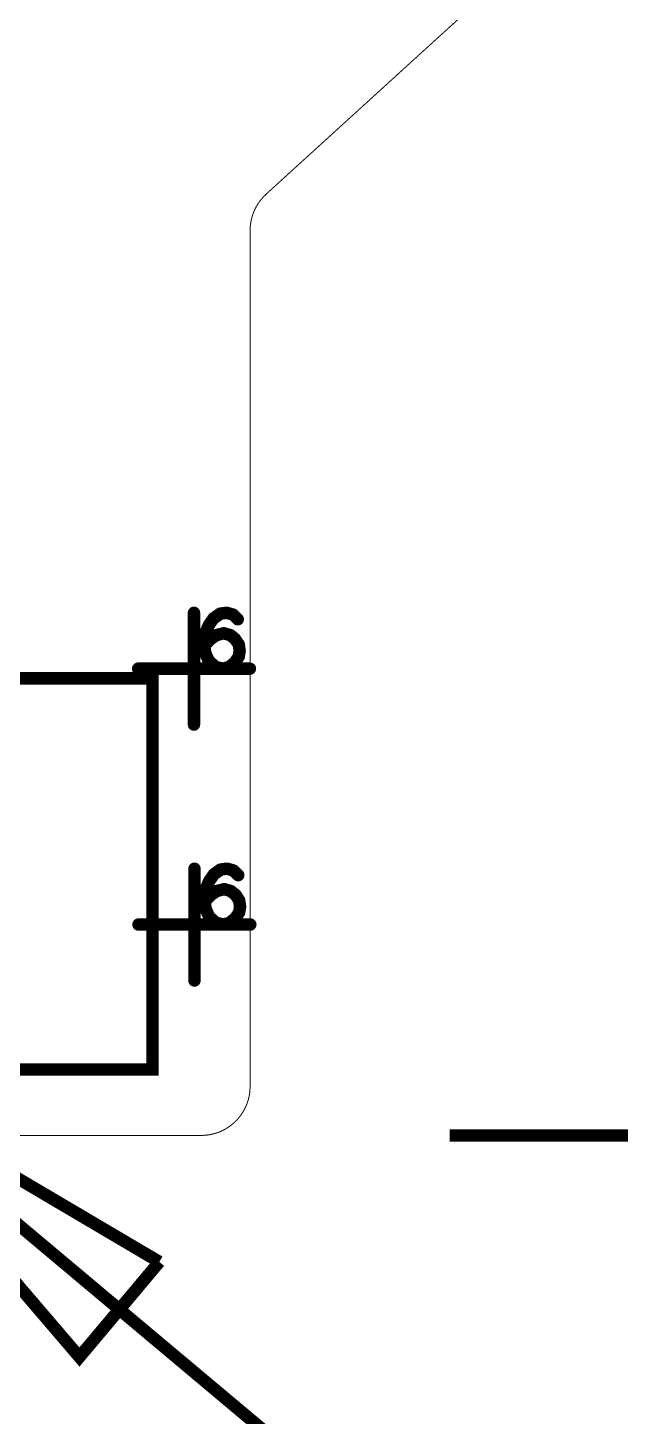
# Model space of a CAD drawing. Header units: millimetres. Extents: x 0 to 442, y 0 to 314.
# Drawn here: x 211.95 to 218.01, y 201.91 to 216.11 of the extents above; entities that cross this region are included whole.
import ezdxf

# ---------------------------------------------------------------- set-up
doc = ezdxf.new("R2010")
doc.units = ezdxf.units.MM
doc.header["$LTSCALE"] = 23.1
doc.layers.get('0').update_dxf_attribs({"linetype": 'CONTINUOUS'})

# ---------------------------------------------------------------- blocks, each defined once
blk = doc.blocks.new('PAD_R1')
at = {"const_width": 0.5}
blk.add_lwpolyline([(0.25, 0, 1), (-0.25, 0, 1)], format="xyb", close=True, dxfattribs=at)

msp = doc.modelspace()

# ---------------------------------------------------------------- linework, layer by layer
at = {"const_width": 0.0102}
msp.add_lwpolyline([(218.965, 218.579), (215.807, 215.704), (214.883, 214.862), (214.388, 214.411, 0.211091), (214.224, 214.041), (214.224, 205.284, -0.414219), (213.724, 204.784), (208.724, 204.784, -0.41422), (208.225, 205.284), (208.225, 205.66, 0.414217), (207.724, 206.16), (200.724, 206.16, -0.414216), (200.225, 206.66), (200.225, 214.041, -0.211092), (200.388, 214.411), (200.883, 214.862), (201.807, 215.704), (204.965, 218.579), (205.889, 219.421), (206.061, 219.578, 0.211091), (206.225, 219.947), (206.225, 227.85, -0.414216), (206.724, 228.35), (219.724, 228.35, -0.414216)], format="xyb", dxfattribs=at)
for points, const_width in [([(213.65, 210.129), (213.65, 208.986)], 0.127), ([(213.847, 210.148), (213.921, 210.044)], 0.0821), ([(213.942, 210.188), (213.959, 210.062)], 0.0672), ([(214.035, 210.181), (214, 210.059)], 0.0695), ([(214.119, 210.131), (214.029, 210.042)], 0.0675), ([(213.73, 209.997), (213.847, 209.947)], 0.0727), ([(213.775, 210.076), (213.878, 210.002)], 0.0818), ([(213.698, 209.862), (213.824, 209.843)], 0.0754), ([(213.706, 209.911), (213.831, 209.892)], 0.0754), ([(213.744, 209.874), (213.833, 209.784)], 0.0945), ([(213.815, 209.935), (213.886, 209.829)], 0.0687), ([(213.902, 209.972), (213.933, 209.849)], 0.0785), ([(214.006, 209.971), (213.971, 209.849)], 0.0695), ([(214.086, 209.931), (214.006, 209.832)], 0.0609), ([(214.141, 209.869), (214.036, 209.799)], 0.0687), ([(213.697, 209.761), (213.823, 209.774)], 0.0955), ([(213.726, 209.651), (213.842, 209.703)], 0.0939), ([(214.175, 209.781), (214.05, 209.763)], 0.0675), ([(214.175, 209.7), (214.05, 209.721)], 0.058), ([(214.222, 209.558), (213.079, 209.558)], 0.127), ([(213.795, 209.557), (213.878, 209.654)], 0.0879), ([(213.892, 209.506), (213.923, 209.629)], 0.0785), ([(213.997, 209.506), (213.962, 209.628)], 0.0692), ([(214.082, 209.552), (214, 209.649)], 0.0743), ([(214.141, 209.618), (214.036, 209.688)], 0.0687), ([(213.655, 207.512), (213.655, 206.369)], 0.127), ([(213.779, 207.459), (213.883, 207.385)], 0.0818), ([(213.851, 207.531), (213.925, 207.427)], 0.0821), ([(213.946, 207.571), (213.964, 207.445)], 0.0672), ([(214.039, 207.564), (214.004, 207.442)], 0.0695), ([(214.124, 207.514), (214.034, 207.425)], 0.0675), ([(213.71, 207.294), (213.836, 207.275)], 0.0754), ([(213.734, 207.38), (213.851, 207.33)], 0.0727), ([(213.82, 207.318), (213.89, 207.212)], 0.0687), ([(213.906, 207.355), (213.937, 207.232)], 0.0785), ([(214.01, 207.354), (213.976, 207.232)], 0.0695), ([(214.09, 207.314), (214.01, 207.215)], 0.0609), ([(213.701, 207.144), (213.827, 207.157)], 0.0955), ([(213.702, 207.245), (213.828, 207.226)], 0.0754), ([(213.748, 207.257), (213.838, 207.167)], 0.0945), ([(214.146, 207.252), (214.04, 207.182)], 0.0687), ([(214.18, 207.164), (214.054, 207.146)], 0.0675), ([(213.73, 207.034), (213.846, 207.086)], 0.0939), ([(213.799, 206.94), (213.882, 207.037)], 0.0879), ([(213.897, 206.889), (213.927, 207.012)], 0.0785), ([(214.001, 206.889), (213.966, 207.011)], 0.0692), ([(214.086, 206.935), (214.005, 207.033)], 0.0743), ([(214.146, 207.001), (214.04, 207.071)], 0.0687), ([(214.179, 207.083), (214.054, 207.104)], 0.058), ([(214.226, 206.941), (213.083, 206.941)], 0.127), ([(209.969, 205.454), (219.638, 197.339), (229.916, 197.339)], 0.127), ([(213.296, 203.491), (209.969, 205.454)], 0.127), ([(209.969, 205.454), (212.479, 202.518), (213.296, 203.491)], 0.127), ([(216.264, 204.784), (229.457, 204.784)], 0.127)]:
    msp.add_lwpolyline(points, dxfattribs=dict(const_width=const_width))
at = {"const_width": 0.127}
msp.add_lwpolyline([(209.227, 209.459), (213.227, 209.459), (213.227, 205.459), (209.227, 205.459)], close=True, dxfattribs=at)

# ---------------------------------------------------------------- block references
at = {"xscale": 0.127, "yscale": 0.127}
for p in [(213.65, 210.129), (213.917, 210.12), (213.984, 210.129), (214.051, 210.11), (213.803, 210.006), (213.85, 210.072), (214.098, 210.063), (213.755, 209.815), (213.774, 209.939), (213.822, 209.863), (213.879, 209.901), (213.955, 209.92), (214.022, 209.901), (214.07, 209.863), (213.755, 209.796), (213.765, 209.72), (214.108, 209.806), (214.108, 209.682), (214.117, 209.739), (213.079, 209.558), (213.803, 209.634), (213.87, 209.577), (213.946, 209.558), (214.012, 209.577), (214.07, 209.624), (214.222, 209.558), (213.65, 208.986), (213.655, 207.512), (213.855, 207.455), (213.921, 207.503), (213.988, 207.512), (214.055, 207.493), (214.103, 207.446), (213.778, 207.322), (213.807, 207.389), (213.883, 207.284), (213.96, 207.303), (214.026, 207.284), (213.759, 207.198), (213.759, 207.179), (213.826, 207.246), (214.074, 207.246), (214.112, 207.189), (214.122, 207.122), (213.769, 207.103), (213.807, 207.017), (214.074, 207.007), (214.112, 207.065), (213.083, 206.941), (213.874, 206.96), (213.95, 206.941), (214.017, 206.96), (214.226, 206.941), (213.655, 206.369)]:
    msp.add_blockref('PAD_R1', p, dxfattribs=at)

doc.saveas('drawing.dxf')
